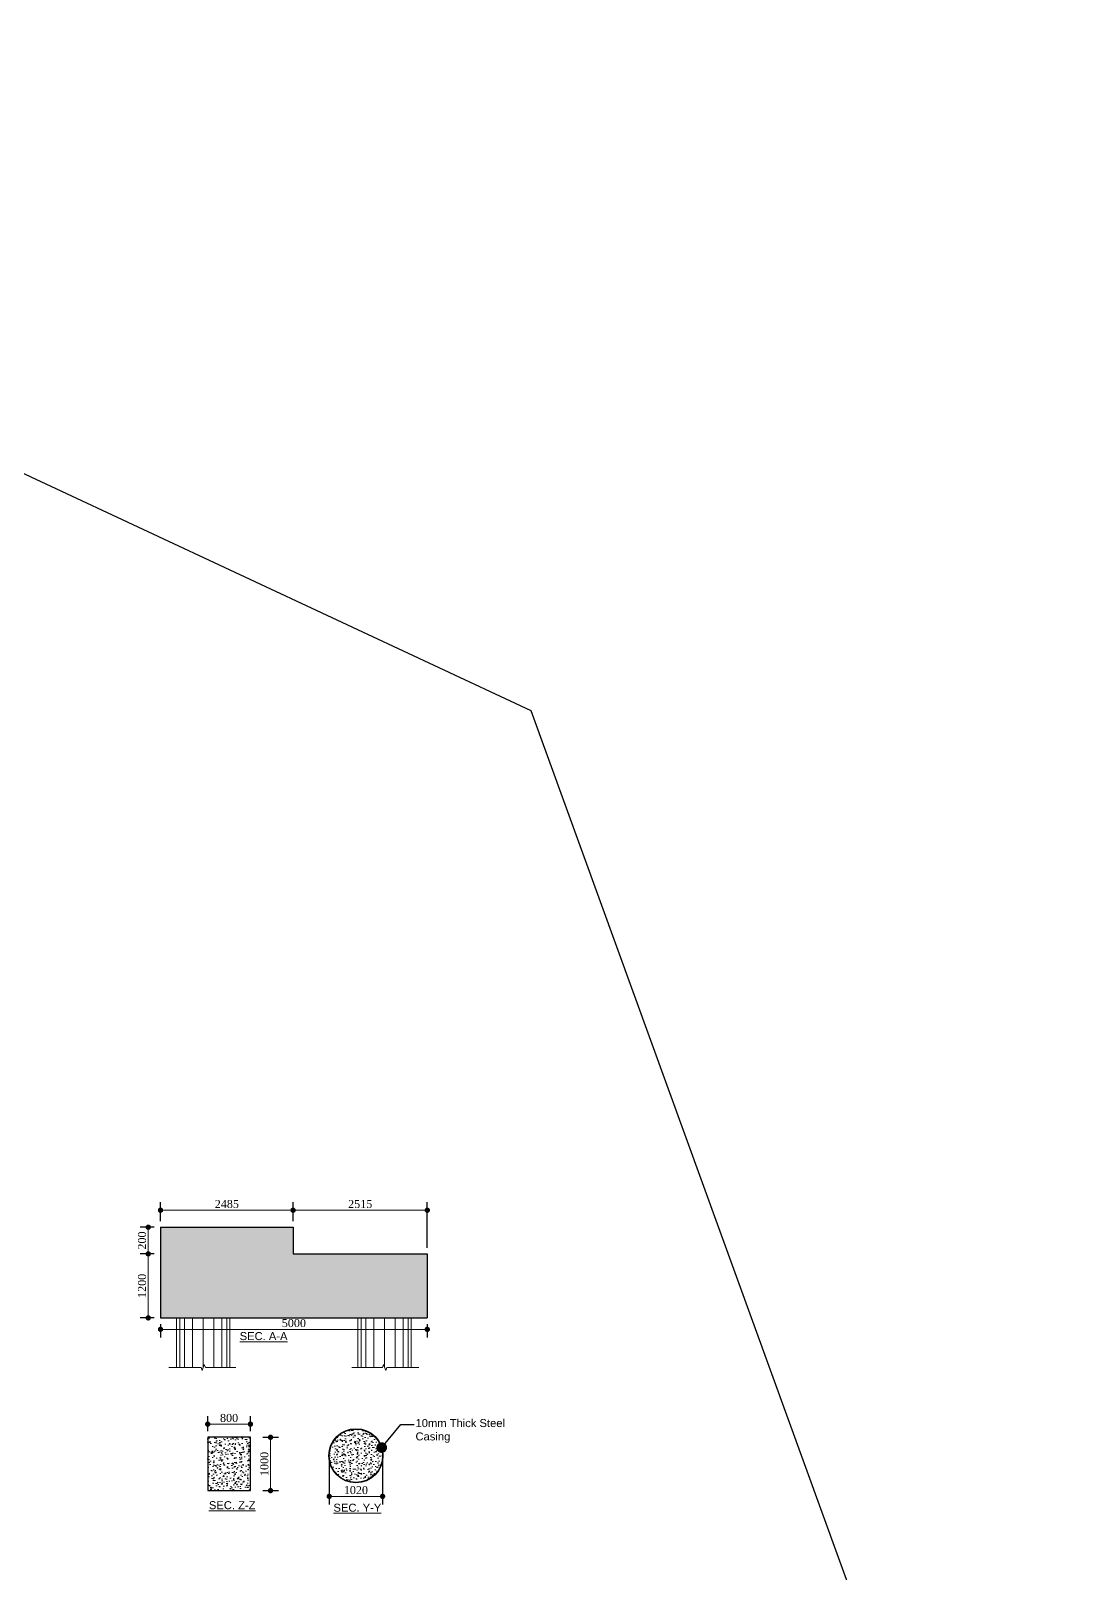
# Model space of a CAD drawing. Header units: millimetres. Extents: x -684453 to 35267, y -286696 to 273430.
# Drawn here: x -353746 to -334100, y 122753 to 151662 of the extents above; entities that cross this region are included whole.
import ezdxf

# ---------------------------------------------------------------- set-up
doc = ezdxf.new("R2010")
doc.units = ezdxf.units.MM
doc.header["$PDMODE"] = 2
doc.layers.get('Defpoints').update_dxf_attribs({"lineweight": 13})
for name, color, linetype, lineweight in [('Abutment W Line', 30, 'Continuous', 18), ('Dimision', 4, 'Continuous', 9), ('hatch', 65, 'Continuous', 9), ('Hatching', 65, 'Continuous', 15), ('Pile', 11, 'Continuous', 15), ('Pire Line', 11, 'Continuous', 25), ('Text', 7, 'Continuous', 15)]:
    doc.layers.add(name, color=color, linetype=linetype, lineweight=lineweight)
doc.styles.add('ROMANS', font='arial.ttf', dxfattribs={"height": 200})
doc.styles.get("Standard").update_dxf_attribs({"font": 'times.ttf'})
doc.linetypes.add('BATTING', pattern='A,0.00254,-2.54,[134,ltypeshp.shx,S=2.54,R=0,X=-2.54,Y=0],-5.08,[134,ltypeshp.shx,S=2.54,R=180,X=2.54,Y=0],-2.54', length=10.16254)
doc.dimstyles.new('ISO-25', dxfattribs={"dimtxt": 175, "dimasz": 100, "dimexe": 65, "dimexo": 115.625, "dimgap": 40, "dimtad": 1, "dimtoh": 1, "dimdec": 0, "dimtxsty": 'Standard', "dimblk": 'DOT', "dimcen": 300, "dimclrd": 256, "dimclre": 256, "dimclrt": 256, "dimadec": 0, "dimazin": 0, "dimtfac": 1, "dimtdec": 0, "dimtix": 1, "dimtmove": 0, "dimatfit": 3, "dimldrblk": 'DOT', "dimfxl": 75, "dimlwd": -1, "dimarcsym": 0})

# ---------------------------------------------------------------- blocks, each defined once
blk = doc.blocks.new('_Dot')
at = {"color": 0, "linetype": 'ByBlock', "lineweight": -2}
blk.add_line((-0.5, 0), (-1, 0), dxfattribs=at)
at = {"color": 0, "linetype": 'ByBlock', "const_width": 0.5}
blk.add_lwpolyline([(-0.25, 0, 1), (0.25, 0, 1)], format="xyb", close=True, dxfattribs=at)
blk = doc.blocks.new('*D80')
at = {"layer": 'Defpoints', "color": 0, "ltscale": 3, "transparency": 16777216}
for p in [(-349516, 125300), (-349516, 124300), (-349254, 124300)]:
    blk.add_point(p, dxfattribs=at)
at = {"layer": 'Dimision', "color": 1, "lineweight": -2, "ltscale": 3, "transparency": 16777216}
for p, q in [((-349400, 125300), (-349104, 125300)), ((-349400, 124300), (-349104, 124300))]:
    blk.add_line(p, q, dxfattribs=at)
at = {"layer": 'Dimision', "ltscale": 3, "transparency": 16777216}
blk.add_line((-349254, 125200), (-349254, 124400), dxfattribs=at)
at = {"layer": 'Dimision', "ltscale": 3, "transparency": 16777216, "xscale": 100, "yscale": 100, "zscale": 100}
for p, rotation in [((-349254, 125300), 90), ((-349254, 124300), 270)]:
    blk.add_blockref('_Dot', p, dxfattribs=dict(at, rotation=rotation))
at = {"layer": 'Dimision', "ltscale": 3, "transparency": 16777216, "insert": (-349370, 124800), "char_height": 150, "attachment_point": 5, "rotation": 90}
blk.add_mtext('1000', dxfattribs=at)
blk = doc.blocks.new('*D81')
at = {"layer": 'Defpoints', "color": 0, "ltscale": 3, "transparency": 16777216}
for p in [(-350431, 125546), (-350431, 125300), (-349631, 125300)]:
    blk.add_point(p, dxfattribs=at)
at = {"layer": 'Dimision', "color": 1, "lineweight": -2, "ltscale": 3, "transparency": 16777216}
for p, q in [((-350431, 125416), (-350431, 125696)), ((-349631, 125416), (-349631, 125696))]:
    blk.add_line(p, q, dxfattribs=at)
at = {"layer": 'Dimision', "ltscale": 3, "transparency": 16777216}
blk.add_line((-349731, 125546), (-350331, 125546), dxfattribs=at)
at = {"layer": 'Dimision', "ltscale": 3, "transparency": 16777216, "xscale": 100, "yscale": 100, "zscale": 100, "rotation": 180}
blk.add_blockref('_Dot', (-350431, 125546), dxfattribs=at)
at = {"layer": 'Dimision', "ltscale": 3, "transparency": 16777216, "xscale": 100, "yscale": 100, "zscale": 100}
blk.add_blockref('_Dot', (-349631, 125546), dxfattribs=at)
at = {"layer": 'Dimision', "ltscale": 3, "transparency": 16777216, "insert": (-350031, 125662), "char_height": 150, "attachment_point": 5}
blk.add_mtext('800', dxfattribs=at)
blk = doc.blocks.new('*D334')
at = {"layer": 'Defpoints', "color": 0, "ltscale": 3, "transparency": 16777216}
for p in [(-348154, 124954), (-347154, 124954), (-348154, 124193)]:
    blk.add_point(p, dxfattribs=at)
at = {"layer": 'Dimision', "color": 1, "lineweight": -2, "ltscale": 3, "transparency": 16777216}
for p, q in [((-348154, 124838), (-348154, 124043)), ((-347154, 124838), (-347154, 124043))]:
    blk.add_line(p, q, dxfattribs=at)
at = {"layer": 'Dimision', "ltscale": 3, "transparency": 16777216}
blk.add_line((-347254, 124193), (-348054, 124193), dxfattribs=at)
at = {"layer": 'Dimision', "ltscale": 3, "transparency": 16777216, "xscale": 100, "yscale": 100, "zscale": 100, "rotation": 180}
blk.add_blockref('_Dot', (-348154, 124193), dxfattribs=at)
at = {"layer": 'Dimision', "ltscale": 3, "transparency": 16777216, "xscale": 100, "yscale": 100, "zscale": 100}
blk.add_blockref('_Dot', (-347154, 124193), dxfattribs=at)
at = {"layer": 'Dimision', "ltscale": 3, "transparency": 16777216, "insert": (-347654, 124309), "char_height": 150, "attachment_point": 5}
blk.add_mtext('1020', dxfattribs=at)
blk = doc.blocks.new('*D386')
at = {"layer": 'Defpoints', "color": 0, "ltscale": 3, "transparency": 16777216}
for p in [(-348831, 129556), (-351316, 129238), (-348831, 129238)]:
    blk.add_point(p, dxfattribs=at)
at = {"layer": 'Dimision', "color": 1, "lineweight": -2, "ltscale": 3, "transparency": 16777216}
for p, q in [((-351316, 129354), (-351316, 129706)), ((-348831, 129354), (-348831, 129706))]:
    blk.add_line(p, q, dxfattribs=at)
at = {"layer": 'Dimision', "ltscale": 3, "transparency": 16777216}
blk.add_line((-351216, 129556), (-348931, 129556), dxfattribs=at)
at = {"layer": 'Dimision', "ltscale": 3, "transparency": 16777216, "xscale": 100, "yscale": 100, "zscale": 100, "rotation": 180}
blk.add_blockref('_Dot', (-351316, 129556), dxfattribs=at)
at = {"layer": 'Dimision', "ltscale": 3, "transparency": 16777216, "xscale": 100, "yscale": 100, "zscale": 100}
blk.add_blockref('_Dot', (-348831, 129556), dxfattribs=at)
at = {"layer": 'Dimision', "ltscale": 3, "transparency": 16777216, "insert": (-350073, 129672), "char_height": 150, "attachment_point": 5}
blk.add_mtext('2485', dxfattribs=at)
blk = doc.blocks.new('*D387')
at = {"layer": 'Defpoints', "color": 0, "ltscale": 3, "transparency": 16777216}
for p in [(-346316, 129556), (-348831, 129238), (-346316, 128738)]:
    blk.add_point(p, dxfattribs=at)
at = {"layer": 'Dimision', "color": 1, "lineweight": -2, "ltscale": 3, "transparency": 16777216}
for p, q in [((-348831, 129354), (-348831, 129706)), ((-346316, 128854), (-346316, 129706))]:
    blk.add_line(p, q, dxfattribs=at)
at = {"layer": 'Dimision', "ltscale": 3, "transparency": 16777216}
blk.add_line((-348731, 129556), (-346416, 129556), dxfattribs=at)
at = {"layer": 'Dimision', "ltscale": 3, "transparency": 16777216, "xscale": 100, "yscale": 100, "zscale": 100, "rotation": 180}
blk.add_blockref('_Dot', (-348831, 129556), dxfattribs=at)
at = {"layer": 'Dimision', "ltscale": 3, "transparency": 16777216, "xscale": 100, "yscale": 100, "zscale": 100}
blk.add_blockref('_Dot', (-346316, 129556), dxfattribs=at)
at = {"layer": 'Dimision', "ltscale": 3, "transparency": 16777216, "insert": (-347574, 129672), "char_height": 150, "attachment_point": 5}
blk.add_mtext('2515', dxfattribs=at)
blk = doc.blocks.new('*D388')
at = {"layer": 'Defpoints', "color": 0, "ltscale": 3, "transparency": 16777216}
for p in [(-351316, 129238), (-351546, 128738), (-351316, 128738)]:
    blk.add_point(p, dxfattribs=at)
at = {"layer": 'Dimision', "color": 1, "lineweight": -2, "ltscale": 3, "transparency": 16777216}
for p, q in [((-351432, 129238), (-351696, 129238)), ((-351432, 128738), (-351696, 128738))]:
    blk.add_line(p, q, dxfattribs=at)
at = {"layer": 'Dimision', "ltscale": 3, "transparency": 16777216}
blk.add_line((-351546, 129138), (-351546, 128838), dxfattribs=at)
at = {"layer": 'Dimision', "ltscale": 3, "transparency": 16777216, "xscale": 100, "yscale": 100, "zscale": 100}
for p, rotation in [((-351546, 129238), 90), ((-351546, 128738), 270)]:
    blk.add_blockref('_Dot', p, dxfattribs=dict(at, rotation=rotation))
at = {"layer": 'Dimision', "ltscale": 3, "transparency": 16777216, "insert": (-351662, 128988), "char_height": 150, "attachment_point": 5, "rotation": 90}
blk.add_mtext('200', dxfattribs=at)
blk = doc.blocks.new('*D389')
at = {"layer": 'Defpoints', "color": 0, "ltscale": 0.25, "transparency": 16777216}
for p in [(-351316, 128738), (-351546, 127538), (-351316, 127538)]:
    blk.add_point(p, dxfattribs=at)
at = {"layer": 'Dimision', "color": 1, "lineweight": -2, "ltscale": 0.25, "transparency": 16777216}
for p, q in [((-351432, 128738), (-351696, 128738)), ((-351432, 127538), (-351696, 127538))]:
    blk.add_line(p, q, dxfattribs=at)
at = {"layer": 'Dimision', "ltscale": 0.25, "transparency": 16777216}
blk.add_line((-351546, 128638), (-351546, 127638), dxfattribs=at)
at = {"layer": 'Dimision', "ltscale": 0.25, "transparency": 16777216, "xscale": 100, "yscale": 100, "zscale": 100}
for p, rotation in [((-351546, 128738), 90), ((-351546, 127538), 270)]:
    blk.add_blockref('_Dot', p, dxfattribs=dict(at, rotation=rotation))
at = {"layer": 'Dimision', "ltscale": 0.25, "transparency": 16777216, "insert": (-351662, 128138), "char_height": 150, "attachment_point": 5, "rotation": 90}
blk.add_mtext('1200', dxfattribs=at)
blk = doc.blocks.new('*D390')
at = {"layer": 'Defpoints', "color": 0, "ltscale": 0.25, "transparency": 16777216}
for p in [(-351316, 127538), (-346316, 127538), (-346316, 127323)]:
    blk.add_point(p, dxfattribs=at)
at = {"layer": 'Dimision', "color": 1, "lineweight": -2, "ltscale": 0.25, "transparency": 16777216}
for p, q in [((-351316, 127423), (-351316, 127173)), ((-346316, 127423), (-346316, 127173))]:
    blk.add_line(p, q, dxfattribs=at)
at = {"layer": 'Dimision', "ltscale": 0.25, "transparency": 16777216}
blk.add_line((-351216, 127323), (-346416, 127323), dxfattribs=at)
at = {"layer": 'Dimision', "ltscale": 0.25, "transparency": 16777216, "xscale": 100, "yscale": 100, "zscale": 100, "rotation": 180}
blk.add_blockref('_Dot', (-351316, 127323), dxfattribs=at)
at = {"layer": 'Dimision', "ltscale": 0.25, "transparency": 16777216, "xscale": 100, "yscale": 100, "zscale": 100}
blk.add_blockref('_Dot', (-346316, 127323), dxfattribs=at)
at = {"layer": 'Dimision', "ltscale": 0.25, "transparency": 16777216, "insert": (-348816, 127440), "char_height": 150, "attachment_point": 5}
blk.add_mtext('5000', dxfattribs=at)

msp = doc.modelspace()

# ---------------------------------------------------------------- hatches: boundary and pattern name
at = {"layer": 'Hatching', "ltscale": 0.25}
h = msp.add_hatch(dxfattribs=at)
h.set_pattern_fill('AR-CONC', color=256, style=0)
h.set_pattern_definition([(50, (3471.13, 8776.77), (182.18467, -15.939086), [19.05, -209.55]), (355, (3471.13, 8776.77), (-35.24342, 191.056845), [15.24, -167.64058]), (100.451445, (3486.3, 8775.44), (146.94125, 175.11775), [16.19001, -178.090245]), (46.1842, (3471.13, 8827.57), (271.07904, -42.04233), [28.575, -314.325]), (96.63556, (3493.72, 8824.07), (237.40413, 247.42612), [24.28502, -267.1356]), (351.18415, (3471.13, 8827.57), (237.40413, 247.42612), [22.85997, -251.45973]), (21, (3496.53, 8814.87), (151.61439, -102.2652), [19.05, -209.55]), (326, (3496.53, 8814.87), (61.80203, 184.18797), [15.24, -167.64]), (71.451445, (3509.16, 8806.35), (213.41642, 81.92277), [16.19001, -178.08994]), (37.5, (3471.126, 8776.77), (3.088603, 84.555039), [0, -165.608, 0, -170.18, 0, -168.275]), (7.5, (3471.13, 8776.77), (66.819663, 100.180575), [0, -97.028, 0, -161.798, 0, -64.135]), (327.5, (3414.484, 8776.77), (135.590595, -5.728744), [0, -63.5, 0, -198.12, 0, -262.89]), (317.5, (3389.08, 8776.77), (148.12918, 25.42649), [0, -82.55, 0, -131.572, 0, -186.69])])
h.paths.add_polyline_path([(-351316, 129238.1), (-351316, 127538.1), (-346316.4, 127538.1), (-346316.4, 128738.1), (-348831, 128738.1), (-348831, 129238.1)])
at = {"layer": 'Hatching', "ltscale": 5}
h = msp.add_hatch(dxfattribs=at)
h.set_pattern_fill('AR-CONC', color=256, style=0)
h.set_pattern_definition([(50, (0, 0), (182.18467, -15.939086), [19.05, -209.55]), (355, (0, 0), (-35.24283, 191.05664), [15.24, -167.64]), (100.451, (15.18, -1.33), (146.9425, 175.11669), [16.19, -178.09]), (46.1842, (0, 50.8), (271.07904, -42.04233), [28.575, -314.325]), (96.6356, (22.6, 47.3), (237.40423, 247.42556), [24.285, -267.135]), (351.184, (0, 50.8), (237.4046, 247.42512), [22.86, -251.46]), (21, (25.4, 38.1), (151.61488, -102.26552), [19.05, -209.55]), (326, (25.4, 38.1), (61.80203, 184.18797), [15.24, -167.64]), (71.4514, (38.03, 29.58), (213.41649, 81.92286), [16.19, -178.09]), (37.5, (0, 0), (3.088603, 84.555039), [0, -165.608, 0, -170.18, 0, -168.275]), (7.5, (0, 0), (66.819663, 100.180575), [0, -97.028, 0, -161.798, 0, -64.135]), (327.5, (-56.64, 0), (135.590595, -5.728744), [0, -63.5, 0, -198.12, 0, -262.89]), (317.5, (-82.04, 0), (148.12918, 25.42649), [0, -82.55, 0, -131.572, 0, -186.69])])
h.paths.add_polyline_path([(-349631.3, 125300.1), (-350431.3, 125300.1), (-350431.3, 124300.1), (-349631.3, 124300.1)])
at = {"layer": 'Hatching', "ltscale": 0.25}
h = msp.add_hatch(dxfattribs=at)
h.set_pattern_fill('AR-CONC', color=256, style=0)
h.set_pattern_definition([(50, (-2077.57, 774.75), (182.18467, -15.939086), [19.05, -209.55]), (355, (-2077.57, 774.75), (-35.24342, 191.05685), [15.24, -167.64058]), (100.451445, (-2062.39, 773.42), (146.94125, 175.11775), [16.19001, -178.09024]), (46.1842, (-2077.57, 825.55), (271.07904, -42.04233), [28.575, -314.325]), (96.63556, (-2054.98, 822.05), (237.40413, 247.42612), [24.28502, -267.1356]), (351.18415, (-2077.57, 825.55), (237.40413, 247.42612), [22.85997, -251.45973]), (21, (-2052.17, 812.85), (151.61439, -102.2652), [19.05, -209.55]), (326, (-2052.17, 812.85), (61.80203, 184.18797), [15.24, -167.64]), (71.451445, (-2039.54, 804.33), (213.41642, 81.92277), [16.19001, -178.08994]), (37.5, (-2077.57, 774.75), (3.088603, 84.555039), [0, -165.608, 0, -170.18, 0, -168.275]), (7.5, (-2077.57, 774.75), (66.819663, 100.180575), [0, -97.028, 0, -161.798, 0, -64.135]), (327.5, (-2134.21, 774.75), (135.590595, -5.728744), [0, -63.5, 0, -198.12, 0, -262.89]), (317.5, (-2159.61, 774.75), (148.12918, 25.42649), [0, -82.55, 0, -131.572, 0, -186.69])])
edge = h.paths.add_edge_path()
edge.add_arc((-347654, 124953.7), 500, 0, 360)

# ---------------------------------------------------------------- linework, layer by layer
at = {"layer": 'Abutment W Line'}
for points in [[(-349902.1, 126607), (-350475.5, 126607), (-350495.7, 126662.7), (-350536.2, 126551.4), (-350556.5, 126607), (-351160.6, 126607)], [(-347730.2, 126607), (-347156.9, 126607), (-347136.6, 126662.7), (-347096.1, 126551.4), (-347075.9, 126607), (-346471.7, 126607)]]:
    msp.add_lwpolyline(points, dxfattribs=at)
at = {"layer": 'hatch', "ltscale": 3}
for p, q in [((-350956.4, 126607), (-350956.4, 127538.1)), ((-350866, 126607), (-350866, 127538.1)), ((-350866, 126607), (-350866, 127538.1)), ((-350716, 126607), (-350716, 127538.1)), ((-350516, 126607), (-350516, 127538.1)), ((-350516, 126607), (-350516, 127538.1)), ((-350516, 126607), (-350516, 127538.1)), ((-350516, 126607), (-350516, 127538.1)), ((-350316, 126607), (-350316, 127538.1)), ((-350166, 126607), (-350166, 127538.1)), ((-350166, 126607), (-350166, 127538.1)), ((-350075.6, 126607), (-350075.6, 127538.1)), ((-347556.8, 126607), (-347556.8, 127538.1)), ((-347466.4, 126607), (-347466.4, 127538.1)), ((-347466.4, 126607), (-347466.4, 127538.1)), ((-347316.4, 126607), (-347316.4, 127538.1)), ((-347116.4, 126607), (-347116.4, 127538.1)), ((-347116.4, 126607), (-347116.4, 127538.1)), ((-347116.4, 126607), (-347116.4, 127538.1)), ((-347116.4, 126607), (-347116.4, 127538.1)), ((-346916.4, 126607), (-346916.4, 127538.1)), ((-346766.4, 126607), (-346766.4, 127538.1)), ((-346766.4, 126607), (-346766.4, 127538.1)), ((-346676, 126607), (-346676, 127538.1))]:
    msp.add_line(p, q, dxfattribs=at)
at = {"layer": 'Pile', "ltscale": 3}
for points in [[(-351016, 127538.1), (-351016, 126607)], [(-350016, 127538.1), (-350016, 126607)], [(-347616.4, 127538.1), (-347616.4, 126607)], [(-346616.4, 127538.1), (-346616.4, 126607)]]:
    msp.add_lwpolyline(points, dxfattribs=at)
at = {"layer": 'Pire Line', "ltscale": 3}
for p, q in [((-351316, 129238.1), (-348831, 129238.1)), ((-351316, 129238.1), (-351316, 127538.1)), ((-348831, 129238.1), (-348831, 128738.1)), ((-348831, 128738.1), (-346316.4, 128738.1)), ((-346316.4, 128738.1), (-346316.4, 127538.1)), ((-351316, 127538.1), (-346316.4, 127538.1))]:
    msp.add_line(p, q, dxfattribs=at)
at = {"layer": 'Pire Line', "color": 3, "linetype": 'BATTING', "ltscale": 150}
msp.add_lwpolyline([(-346844, 83351.1), (-334099.9, 110622.7), (-344372.5, 138918), (-371644.1, 151662.1), (-399939.4, 141389.5), (-412683.5, 114117.9), (-402411, 85822.6), (-375139.3, 73078.5)], close=True, dxfattribs=at)
at = {"layer": 'Pire Line', "ltscale": 3}
msp.add_lwpolyline([(-350431.3, 125300.1), (-350431.3, 124300.1), (-349631.3, 124300.1), (-349631.3, 125300.1)], close=True, dxfattribs=at)
for radius in [507.5, 505, 502.5, 500]:
    msp.add_circle((-347654, 124953.7), radius, dxfattribs=at)

# ---------------------------------------------------------------- texts
at = {"layer": 'Text', "style": 'ROMANS'}
for s, p in [('%%USEC. A-A', (-349832.4, 127121.9)), ('%%USEC. Z-Z', (-350408.7, 123952.1)), ('%%USEC. Y-Y', (-348074.3, 123905.1))]:
    msp.add_text(s, height=150, dxfattribs=at).set_placement(p)
at = {"layer": 'Text', "insert": (-346536.9, 125641.4), "char_height": 150, "width": 1811.009, "attachment_point": 1, "style": 'ROMANS'}
msp.add_mtext('10mm Thick Steel Casing', dxfattribs=at)

# ---------------------------------------------------------------- dimensions: what is measured, and where the dimension line sits
at = {"layer": 'Dimision', "ltscale": 3}
for base, p1, p2, picture, middle in [((-348831, 129555.7), (-351316, 129238.1), (-348831, 129238.1), '*D386', (-350073.5, 129672)), ((-346316.4, 129555.7), (-348831, 129238.1), (-346316.4, 128738.1), '*D387', (-347573.7, 129672)), ((-350431.3, 125546.2), (-349631.3, 125300.1), (-350431.3, 125300.1), '*D81', (-350031.3, 125662.5))]:
    dim = msp.add_linear_dim(base=base, p1=p1, p2=p2, dimstyle='ISO-25', override={"dimtxt": 150, "dimexe": 150, "dimclre": 1}, dxfattribs=at)
    dim.commit()
    dim.dimension.update_dxf_attribs({"geometry": picture, "text_midpoint": middle})
dim = msp.add_linear_dim(base=(-351545.8, 128738.1), p1=(-351316, 129238.1), p2=(-351316, 128738.1), angle=90, text='200', dimstyle='ISO-25', override={"dimtxt": 150, "dimexe": 150, "dimclre": 1}, dxfattribs=at)
dim.commit()
dim.dimension.update_dxf_attribs({"geometry": '*D388', "text_midpoint": (-351662.1, 128988.1)})
at = {"layer": 'Dimision', "ltscale": 0.25}
dim = msp.add_linear_dim(base=(-351545.8, 127538.1), p1=(-351316, 128738.1), p2=(-351316, 127538.1), angle=90, dimstyle='ISO-25', override={"dimtxt": 150, "dimexe": 150, "dimclre": 1, "dimtmove": 1}, dxfattribs=at)
dim.commit()
dim.dimension.update_dxf_attribs({"geometry": '*D389', "text_midpoint": (-351662.1, 128138.1)})
dim = msp.add_linear_dim(base=(-346316.4, 127323.3), p1=(-351316, 127538.1), p2=(-346316.4, 127538.1), dimstyle='ISO-25', override={"dimtxt": 150, "dimexe": 150, "dimclre": 1, "dimtmove": 1}, dxfattribs=at)
dim.commit()
dim.dimension.update_dxf_attribs({"geometry": '*D390', "text_midpoint": (-348816.2, 127439.6)})
at = {"layer": 'Dimision', "ltscale": 3}
dim = msp.add_linear_dim(base=(-349253.5, 124300.1), p1=(-349515.7, 125300.1), p2=(-349515.7, 124300.1), angle=90, dimstyle='ISO-25', override={"dimtxt": 150, "dimexe": 150, "dimclre": 1}, dxfattribs=at)
dim.commit()
dim.dimension.update_dxf_attribs({"geometry": '*D80', "text_midpoint": (-349369.8, 124800.1)})
dim = msp.add_linear_dim(base=(-348154, 124192.7), p1=(-347154, 124953.7), p2=(-348154, 124953.7), text='1020', dimstyle='ISO-25', override={"dimtxt": 150, "dimexe": 150, "dimclre": 1}, dxfattribs=at)
dim.commit()
dim.dimension.update_dxf_attribs({"geometry": '*D334', "text_midpoint": (-347654, 124309)})

# ---------------------------------------------------------------- leaders
at = {"layer": 'Pire Line', "ltscale": 3}
msp.add_leader([(-347170.7, 125107), (-346809.2, 125540.5), (-346559.6, 125540.5)], dimstyle='ISO-25', override={"dimasz": 200, "dimgap": 40, "dimtad": 0, "dimfxl": 35, "dimfxlon": 1, "dimarcsym": 2}, dxfattribs=at)

doc.saveas('drawing.dxf')
